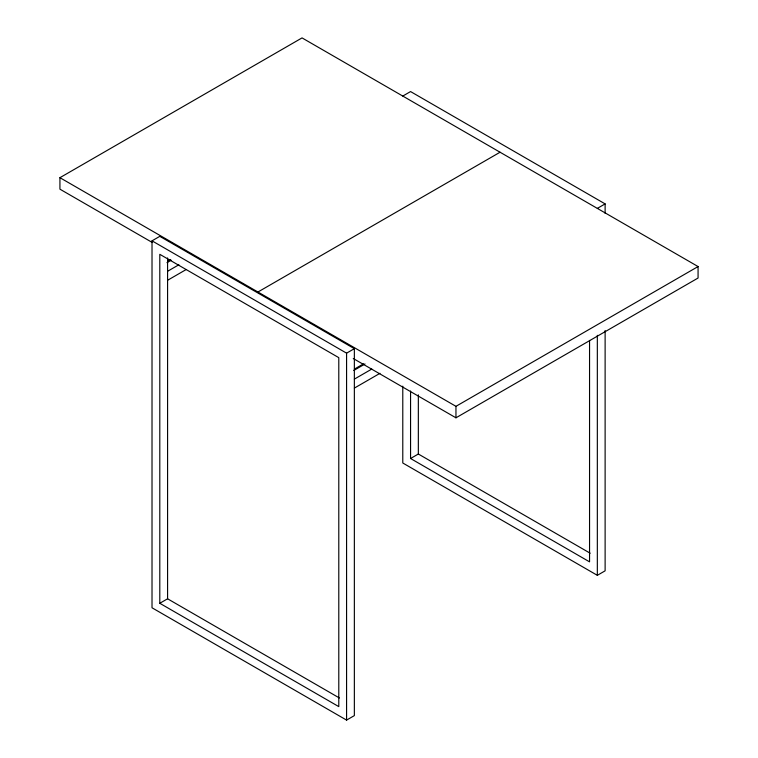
<?xml version="1.0" encoding="UTF-8"?>
<svg xmlns="http://www.w3.org/2000/svg" width="758" height="758" viewBox="0 0 758 758"><rect width="100%" height="100%" fill="white"/><g stroke="black" fill="none" stroke-linecap="round" stroke-linejoin="round"><path stroke-width="1.14" d="M152.339 242.522L59.929 189.168L59.929 177.685L302.044 37.9L698.071 266.551L698.071 278.025L455.956 417.81L353.275 358.525M152.017 240.836L159.796 236.344L354.356 348.671L354.356 715.609L346.577 720.1L152.017 607.774L152.017 240.836L346.577 353.162L354.356 348.671M402.782 96.058L410.561 91.566L605.121 203.893L605.121 213.358M167.584 261.302L170.654 259.53M166.978 262.656L171.081 260.288M167.584 271.288L178.86 264.779M167.584 280.28L186.032 269.621M257.938 292.01L500.062 152.225M597.332 208.384L605.121 203.893M354.356 369.137L363.584 363.812M353.749 370.482L365.024 363.973M354.356 379.123L371.79 369.061M354.356 388.105L379.985 373.315M59.929 177.685L455.956 406.326L698.071 266.551M159.796 603.283L338.788 706.617L338.788 357.653L159.796 254.318L159.796 603.283L167.584 598.792L339.413 697.995M410.561 391.014L410.561 458.505L418.34 454.014L590.179 553.217M402.782 386.144L402.782 462.996L597.332 575.322L605.121 570.831L605.121 330.545M410.561 458.505L589.553 561.849L589.553 340.427M597.332 335.32L597.332 575.322M455.956 406.326L455.956 417.81M418.34 394.861L418.34 454.014M346.577 353.162L346.577 720.1M167.584 257.938L167.584 598.792"/></g></svg>
